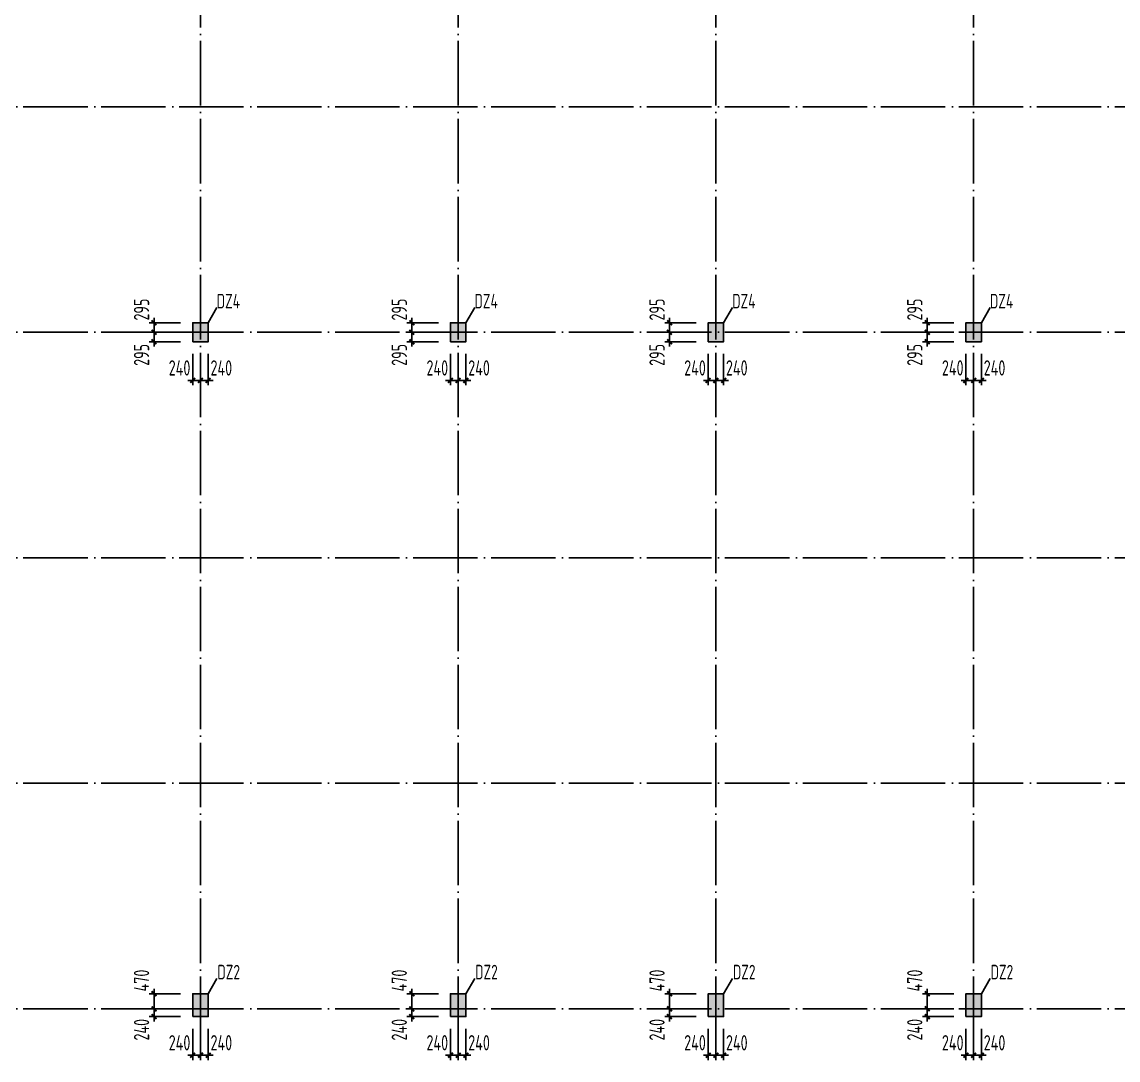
# Model space of a CAD drawing. Extents: x 293620 to 503924, y -252071 to 755100.
# Drawn here: x 400176 to 434200, y 493179 to 525401 of the extents above; entities that cross this region are included whole.
import ezdxf
from ezdxf.enums import TextEntityAlignment as Align

# ---------------------------------------------------------------- set-up
doc = ezdxf.new("R2010")
doc.units = 0
doc.header["$LTSCALE"] = 1000
doc.header["$MEASUREMENT"] = 0
doc.linetypes.add('DOTE', pattern=[2.42, 2, -0.2, 0.02, -0.2])
doc.layers.get('Defpoints').update_dxf_attribs({"color": 250})
for name, color, linetype in [('COLU', 253, 'Continuous'), ('COLU_DIM', 3, 'Continuous'), ('COLU_HATCH', 251, 'Continuous'), ('DOTE', 14, 'DOTE'), ('STAIR', 3, 'Continuous')]:
    doc.layers.add(name, color=color, linetype=linetype)
doc.styles.add('TSSD_Dimension', font='Tssdeng.shx', dxfattribs={"width": 0.7, "bigfont": 'hztxt.shx'})
doc.styles.add('TSSD_REIN', font='tssdeng.shx', dxfattribs={"width": 0.7, "bigfont": 'tssdchn.shx'})
doc.dimstyles.new('TSSD_150_150', dxfattribs={"dimtxt": 475, "dimasz": 150, "dimexe": 150, "dimexo": 375, "dimgap": 150, "dimtad": 1, "dimdec": 0, "dimzin": 0, "dimdsep": 46, "dimtxsty": 'TSSD_Dimension', "dimblk": 'ARCHTICK', "dimcen": 0, "dimdle": 150, "dimclrt": 7, "dimadec": 0, "dimazin": 0, "dimtfac": 1, "dimtdec": 0, "dimtix": 1, "dimtmove": 2, "dimatfit": 3, "dimfxl": 0, "dimtolj": 1, "dimtzin": 0, "dimarcsym": 0})

# ---------------------------------------------------------------- blocks, each defined once
blk = doc.blocks.new('_ArchTick')
at = {"color": 0, "linetype": 'ByBlock', "const_width": 0.4}
blk.add_lwpolyline([(-0.5, -0.5), (0.5, 0.5)], dxfattribs=at)
blk = doc.blocks.new('*D53')
at = {"layer": 'COLU_DIM', "color": 0, "lineweight": -2}
for p, q in [((405717, 494154), (405717, 493179)), ((405957, 494154), (405957, 493179)), ((405717, 493329), (405567, 493329)), ((405957, 493329), (405717, 493329)), ((405957, 493329), (406107, 493329))]:
    blk.add_line(p, q, dxfattribs=at)
at = {"layer": 'Defpoints', "color": 0}
for p in [(405717, 494529), (405957, 494529), (405717, 493329)]:
    blk.add_point(p, dxfattribs=at)
at = {"layer": 'COLU_DIM', "color": 0, "lineweight": -2, "xscale": 150, "yscale": 150, "zscale": 150}
blk.add_blockref('_ArchTick', (405717, 493329), dxfattribs=at)
at = {"layer": 'COLU_DIM', "color": 0, "lineweight": -2, "xscale": 150, "yscale": 150, "zscale": 150, "rotation": 180}
blk.add_blockref('_ArchTick', (405957, 493329), dxfattribs=at)
at = {"layer": 'COLU_DIM', "color": 7, "insert": (406365, 493717), "char_height": 475, "attachment_point": 5, "style": 'TSSD_Dimension'}
blk.add_mtext('\\A1;240', dxfattribs=at)
blk = doc.blocks.new('*D54')
at = {"layer": 'COLU_DIM', "color": 0, "lineweight": -2}
for p, q in [((405477, 494154), (405477, 493179)), ((405717, 494154), (405717, 493179)), ((405477, 493329), (405327, 493329)), ((405717, 493329), (405477, 493329)), ((405717, 493329), (405867, 493329))]:
    blk.add_line(p, q, dxfattribs=at)
at = {"layer": 'Defpoints', "color": 0}
for p in [(405477, 494529), (405717, 494529), (405477, 493329)]:
    blk.add_point(p, dxfattribs=at)
at = {"layer": 'COLU_DIM', "color": 0, "lineweight": -2, "xscale": 150, "yscale": 150, "zscale": 150}
blk.add_blockref('_ArchTick', (405477, 493329), dxfattribs=at)
at = {"layer": 'COLU_DIM', "color": 0, "lineweight": -2, "xscale": 150, "yscale": 150, "zscale": 150, "rotation": 180}
blk.add_blockref('_ArchTick', (405717, 493329), dxfattribs=at)
at = {"layer": 'COLU_DIM', "color": 7, "insert": (405068, 493717), "char_height": 475, "attachment_point": 5, "style": 'TSSD_Dimension'}
blk.add_mtext('\\A1;240', dxfattribs=at)
blk = doc.blocks.new('*D55')
at = {"layer": 'COLU_DIM', "color": 0, "lineweight": -2}
for p, q in [((405102, 494769), (404127, 494769)), ((404277, 494769), (404277, 494919)), ((404277, 494529), (404277, 494769)), ((405102, 494529), (404127, 494529)), ((404277, 494529), (404277, 494379))]:
    blk.add_line(p, q, dxfattribs=at)
at = {"layer": 'Defpoints', "color": 0}
for p in [(404277, 494769), (405477, 494769), (405477, 494529)]:
    blk.add_point(p, dxfattribs=at)
at = {"layer": 'COLU_DIM', "color": 0, "lineweight": -2, "xscale": 150, "yscale": 150, "zscale": 150}
for p, rotation in [((404277, 494769), 270), ((404277, 494529), 90)]:
    blk.add_blockref('_ArchTick', p, dxfattribs=dict(at, rotation=rotation))
at = {"layer": 'COLU_DIM', "color": 7, "insert": (403889, 494121), "char_height": 475, "attachment_point": 5, "rotation": 90, "style": 'TSSD_Dimension'}
blk.add_mtext('\\A1;240', dxfattribs=at)
blk = doc.blocks.new('*D56')
at = {"layer": 'COLU_DIM', "color": 0, "lineweight": -2}
for p, q in [((405102, 495239), (404127, 495239)), ((404277, 494619), (404277, 495389)), ((405102, 494769), (404127, 494769))]:
    blk.add_line(p, q, dxfattribs=at)
at = {"layer": 'Defpoints', "color": 0}
for p in [(404277, 495239), (405477, 495239), (405477, 494769)]:
    blk.add_point(p, dxfattribs=at)
at = {"layer": 'COLU_DIM', "color": 0, "lineweight": -2, "xscale": 150, "yscale": 150, "zscale": 150}
for p, rotation in [((404277, 495239), 90), ((404277, 494769), 270)]:
    blk.add_blockref('_ArchTick', p, dxfattribs=dict(at, rotation=rotation))
at = {"layer": 'COLU_DIM', "color": 7, "insert": (403889, 495648), "char_height": 475, "attachment_point": 5, "rotation": 90, "style": 'TSSD_Dimension'}
blk.add_mtext('\\A1;470', dxfattribs=at)
blk = doc.blocks.new('*D61')
at = {"layer": 'COLU_DIM', "color": 0, "lineweight": -2}
for p, q in [((413717, 494154), (413717, 493179)), ((413957, 494154), (413957, 493179)), ((413717, 493329), (413567, 493329)), ((413957, 493329), (413717, 493329)), ((413957, 493329), (414107, 493329))]:
    blk.add_line(p, q, dxfattribs=at)
at = {"layer": 'Defpoints', "color": 0}
for p in [(413717, 494529), (413957, 494529), (413717, 493329)]:
    blk.add_point(p, dxfattribs=at)
at = {"layer": 'COLU_DIM', "color": 0, "lineweight": -2, "xscale": 150, "yscale": 150, "zscale": 150}
blk.add_blockref('_ArchTick', (413717, 493329), dxfattribs=at)
at = {"layer": 'COLU_DIM', "color": 0, "lineweight": -2, "xscale": 150, "yscale": 150, "zscale": 150, "rotation": 180}
blk.add_blockref('_ArchTick', (413957, 493329), dxfattribs=at)
at = {"layer": 'COLU_DIM', "color": 7, "insert": (414365, 493717), "char_height": 475, "attachment_point": 5, "style": 'TSSD_Dimension'}
blk.add_mtext('\\A1;240', dxfattribs=at)
blk = doc.blocks.new('*D62')
at = {"layer": 'COLU_DIM', "color": 0, "lineweight": -2}
for p, q in [((413477, 494154), (413477, 493179)), ((413717, 494154), (413717, 493179)), ((413477, 493329), (413327, 493329)), ((413717, 493329), (413477, 493329)), ((413717, 493329), (413867, 493329))]:
    blk.add_line(p, q, dxfattribs=at)
at = {"layer": 'Defpoints', "color": 0}
for p in [(413477, 494529), (413717, 494529), (413477, 493329)]:
    blk.add_point(p, dxfattribs=at)
at = {"layer": 'COLU_DIM', "color": 0, "lineweight": -2, "xscale": 150, "yscale": 150, "zscale": 150}
blk.add_blockref('_ArchTick', (413477, 493329), dxfattribs=at)
at = {"layer": 'COLU_DIM', "color": 0, "lineweight": -2, "xscale": 150, "yscale": 150, "zscale": 150, "rotation": 180}
blk.add_blockref('_ArchTick', (413717, 493329), dxfattribs=at)
at = {"layer": 'COLU_DIM', "color": 7, "insert": (413068, 493717), "char_height": 475, "attachment_point": 5, "style": 'TSSD_Dimension'}
blk.add_mtext('\\A1;240', dxfattribs=at)
blk = doc.blocks.new('*D63')
at = {"layer": 'COLU_DIM', "color": 0, "lineweight": -2}
for p, q in [((413102, 494769), (412127, 494769)), ((412277, 494769), (412277, 494919)), ((412277, 494529), (412277, 494769)), ((413102, 494529), (412127, 494529)), ((412277, 494529), (412277, 494379))]:
    blk.add_line(p, q, dxfattribs=at)
at = {"layer": 'Defpoints', "color": 0}
for p in [(412277, 494769), (413477, 494769), (413477, 494529)]:
    blk.add_point(p, dxfattribs=at)
at = {"layer": 'COLU_DIM', "color": 0, "lineweight": -2, "xscale": 150, "yscale": 150, "zscale": 150}
for p, rotation in [((412277, 494769), 270), ((412277, 494529), 90)]:
    blk.add_blockref('_ArchTick', p, dxfattribs=dict(at, rotation=rotation))
at = {"layer": 'COLU_DIM', "color": 7, "insert": (411889, 494121), "char_height": 475, "attachment_point": 5, "rotation": 90, "style": 'TSSD_Dimension'}
blk.add_mtext('\\A1;240', dxfattribs=at)
blk = doc.blocks.new('*D64')
at = {"layer": 'COLU_DIM', "color": 0, "lineweight": -2}
for p, q in [((413102, 495239), (412127, 495239)), ((412277, 494619), (412277, 495389)), ((413102, 494769), (412127, 494769))]:
    blk.add_line(p, q, dxfattribs=at)
at = {"layer": 'Defpoints', "color": 0}
for p in [(412277, 495239), (413477, 495239), (413477, 494769)]:
    blk.add_point(p, dxfattribs=at)
at = {"layer": 'COLU_DIM', "color": 0, "lineweight": -2, "xscale": 150, "yscale": 150, "zscale": 150}
for p, rotation in [((412277, 495239), 90), ((412277, 494769), 270)]:
    blk.add_blockref('_ArchTick', p, dxfattribs=dict(at, rotation=rotation))
at = {"layer": 'COLU_DIM', "color": 7, "insert": (411889, 495648), "char_height": 475, "attachment_point": 5, "rotation": 90, "style": 'TSSD_Dimension'}
blk.add_mtext('\\A1;470', dxfattribs=at)
blk = doc.blocks.new('*D69')
at = {"layer": 'COLU_DIM', "color": 0, "lineweight": -2}
for p, q in [((421717, 494154), (421717, 493179)), ((421957, 494154), (421957, 493179)), ((421717, 493329), (421567, 493329)), ((421957, 493329), (421717, 493329)), ((421957, 493329), (422107, 493329))]:
    blk.add_line(p, q, dxfattribs=at)
at = {"layer": 'Defpoints', "color": 0}
for p in [(421717, 494529), (421957, 494529), (421717, 493329)]:
    blk.add_point(p, dxfattribs=at)
at = {"layer": 'COLU_DIM', "color": 0, "lineweight": -2, "xscale": 150, "yscale": 150, "zscale": 150}
blk.add_blockref('_ArchTick', (421717, 493329), dxfattribs=at)
at = {"layer": 'COLU_DIM', "color": 0, "lineweight": -2, "xscale": 150, "yscale": 150, "zscale": 150, "rotation": 180}
blk.add_blockref('_ArchTick', (421957, 493329), dxfattribs=at)
at = {"layer": 'COLU_DIM', "color": 7, "insert": (422365, 493717), "char_height": 475, "attachment_point": 5, "style": 'TSSD_Dimension'}
blk.add_mtext('\\A1;240', dxfattribs=at)
blk = doc.blocks.new('*D70')
at = {"layer": 'COLU_DIM', "color": 0, "lineweight": -2}
for p, q in [((421477, 494154), (421477, 493179)), ((421717, 494154), (421717, 493179)), ((421477, 493329), (421327, 493329)), ((421717, 493329), (421477, 493329)), ((421717, 493329), (421867, 493329))]:
    blk.add_line(p, q, dxfattribs=at)
at = {"layer": 'Defpoints', "color": 0}
for p in [(421477, 494529), (421717, 494529), (421477, 493329)]:
    blk.add_point(p, dxfattribs=at)
at = {"layer": 'COLU_DIM', "color": 0, "lineweight": -2, "xscale": 150, "yscale": 150, "zscale": 150}
blk.add_blockref('_ArchTick', (421477, 493329), dxfattribs=at)
at = {"layer": 'COLU_DIM', "color": 0, "lineweight": -2, "xscale": 150, "yscale": 150, "zscale": 150, "rotation": 180}
blk.add_blockref('_ArchTick', (421717, 493329), dxfattribs=at)
at = {"layer": 'COLU_DIM', "color": 7, "insert": (421068, 493717), "char_height": 475, "attachment_point": 5, "style": 'TSSD_Dimension'}
blk.add_mtext('\\A1;240', dxfattribs=at)
blk = doc.blocks.new('*D71')
at = {"layer": 'COLU_DIM', "color": 0, "lineweight": -2}
for p, q in [((421102, 494769), (420127, 494769)), ((420277, 494769), (420277, 494919)), ((420277, 494529), (420277, 494769)), ((421102, 494529), (420127, 494529)), ((420277, 494529), (420277, 494379))]:
    blk.add_line(p, q, dxfattribs=at)
at = {"layer": 'Defpoints', "color": 0}
for p in [(420277, 494769), (421477, 494769), (421477, 494529)]:
    blk.add_point(p, dxfattribs=at)
at = {"layer": 'COLU_DIM', "color": 0, "lineweight": -2, "xscale": 150, "yscale": 150, "zscale": 150}
for p, rotation in [((420277, 494769), 270), ((420277, 494529), 90)]:
    blk.add_blockref('_ArchTick', p, dxfattribs=dict(at, rotation=rotation))
at = {"layer": 'COLU_DIM', "color": 7, "insert": (419889, 494121), "char_height": 475, "attachment_point": 5, "rotation": 90, "style": 'TSSD_Dimension'}
blk.add_mtext('\\A1;240', dxfattribs=at)
blk = doc.blocks.new('*D72')
at = {"layer": 'COLU_DIM', "color": 0, "lineweight": -2}
for p, q in [((421102, 495239), (420127, 495239)), ((420277, 494619), (420277, 495389)), ((421102, 494769), (420127, 494769))]:
    blk.add_line(p, q, dxfattribs=at)
at = {"layer": 'Defpoints', "color": 0}
for p in [(420277, 495239), (421477, 495239), (421477, 494769)]:
    blk.add_point(p, dxfattribs=at)
at = {"layer": 'COLU_DIM', "color": 0, "lineweight": -2, "xscale": 150, "yscale": 150, "zscale": 150}
for p, rotation in [((420277, 495239), 90), ((420277, 494769), 270)]:
    blk.add_blockref('_ArchTick', p, dxfattribs=dict(at, rotation=rotation))
at = {"layer": 'COLU_DIM', "color": 7, "insert": (419889, 495648), "char_height": 475, "attachment_point": 5, "rotation": 90, "style": 'TSSD_Dimension'}
blk.add_mtext('\\A1;470', dxfattribs=at)
blk = doc.blocks.new('*D77')
at = {"layer": 'COLU_DIM', "color": 0, "lineweight": -2}
for p, q in [((429717, 494154), (429717, 493179)), ((429957, 494154), (429957, 493179)), ((429717, 493329), (429567, 493329)), ((429957, 493329), (429717, 493329)), ((429957, 493329), (430107, 493329))]:
    blk.add_line(p, q, dxfattribs=at)
at = {"layer": 'Defpoints', "color": 0}
for p in [(429717, 494529), (429957, 494529), (429717, 493329)]:
    blk.add_point(p, dxfattribs=at)
at = {"layer": 'COLU_DIM', "color": 0, "lineweight": -2, "xscale": 150, "yscale": 150, "zscale": 150}
blk.add_blockref('_ArchTick', (429717, 493329), dxfattribs=at)
at = {"layer": 'COLU_DIM', "color": 0, "lineweight": -2, "xscale": 150, "yscale": 150, "zscale": 150, "rotation": 180}
blk.add_blockref('_ArchTick', (429957, 493329), dxfattribs=at)
at = {"layer": 'COLU_DIM', "color": 7, "insert": (430365, 493717), "char_height": 475, "attachment_point": 5, "style": 'TSSD_Dimension'}
blk.add_mtext('\\A1;240', dxfattribs=at)
blk = doc.blocks.new('*D78')
at = {"layer": 'COLU_DIM', "color": 0, "lineweight": -2}
for p, q in [((429477, 494154), (429477, 493179)), ((429717, 494154), (429717, 493179)), ((429477, 493329), (429327, 493329)), ((429717, 493329), (429477, 493329)), ((429717, 493329), (429867, 493329))]:
    blk.add_line(p, q, dxfattribs=at)
at = {"layer": 'Defpoints', "color": 0}
for p in [(429477, 494529), (429717, 494529), (429477, 493329)]:
    blk.add_point(p, dxfattribs=at)
at = {"layer": 'COLU_DIM', "color": 0, "lineweight": -2, "xscale": 150, "yscale": 150, "zscale": 150}
blk.add_blockref('_ArchTick', (429477, 493329), dxfattribs=at)
at = {"layer": 'COLU_DIM', "color": 0, "lineweight": -2, "xscale": 150, "yscale": 150, "zscale": 150, "rotation": 180}
blk.add_blockref('_ArchTick', (429717, 493329), dxfattribs=at)
at = {"layer": 'COLU_DIM', "color": 7, "insert": (429068, 493717), "char_height": 475, "attachment_point": 5, "style": 'TSSD_Dimension'}
blk.add_mtext('\\A1;240', dxfattribs=at)
blk = doc.blocks.new('*D79')
at = {"layer": 'COLU_DIM', "color": 0, "lineweight": -2}
for p, q in [((429102, 494769), (428127, 494769)), ((428277, 494769), (428277, 494919)), ((428277, 494529), (428277, 494769)), ((429102, 494529), (428127, 494529)), ((428277, 494529), (428277, 494379))]:
    blk.add_line(p, q, dxfattribs=at)
at = {"layer": 'Defpoints', "color": 0}
for p in [(428277, 494769), (429477, 494769), (429477, 494529)]:
    blk.add_point(p, dxfattribs=at)
at = {"layer": 'COLU_DIM', "color": 0, "lineweight": -2, "xscale": 150, "yscale": 150, "zscale": 150}
for p, rotation in [((428277, 494769), 270), ((428277, 494529), 90)]:
    blk.add_blockref('_ArchTick', p, dxfattribs=dict(at, rotation=rotation))
at = {"layer": 'COLU_DIM', "color": 7, "insert": (427889, 494121), "char_height": 475, "attachment_point": 5, "rotation": 90, "style": 'TSSD_Dimension'}
blk.add_mtext('\\A1;240', dxfattribs=at)
blk = doc.blocks.new('*D80')
at = {"layer": 'COLU_DIM', "color": 0, "lineweight": -2}
for p, q in [((429102, 495239), (428127, 495239)), ((428277, 494619), (428277, 495389)), ((429102, 494769), (428127, 494769))]:
    blk.add_line(p, q, dxfattribs=at)
at = {"layer": 'Defpoints', "color": 0}
for p in [(428277, 495239), (429477, 495239), (429477, 494769)]:
    blk.add_point(p, dxfattribs=at)
at = {"layer": 'COLU_DIM', "color": 0, "lineweight": -2, "xscale": 150, "yscale": 150, "zscale": 150}
for p, rotation in [((428277, 495239), 90), ((428277, 494769), 270)]:
    blk.add_blockref('_ArchTick', p, dxfattribs=dict(at, rotation=rotation))
at = {"layer": 'COLU_DIM', "color": 7, "insert": (427889, 495648), "char_height": 475, "attachment_point": 5, "rotation": 90, "style": 'TSSD_Dimension'}
blk.add_mtext('\\A1;470', dxfattribs=at)
blk = doc.blocks.new('*D121')
at = {"layer": 'COLU_DIM', "color": 0, "lineweight": -2}
for p, q in [((405717, 515099), (405717, 514124)), ((405957, 515099), (405957, 514124)), ((405717, 514274), (405567, 514274)), ((405957, 514274), (405717, 514274)), ((405957, 514274), (406107, 514274))]:
    blk.add_line(p, q, dxfattribs=at)
at = {"layer": 'Defpoints', "color": 0}
for p in [(405717, 515474), (405957, 515474), (405717, 514274)]:
    blk.add_point(p, dxfattribs=at)
at = {"layer": 'COLU_DIM', "color": 0, "lineweight": -2, "xscale": 150, "yscale": 150, "zscale": 150}
blk.add_blockref('_ArchTick', (405717, 514274), dxfattribs=at)
at = {"layer": 'COLU_DIM', "color": 0, "lineweight": -2, "xscale": 150, "yscale": 150, "zscale": 150, "rotation": 180}
blk.add_blockref('_ArchTick', (405957, 514274), dxfattribs=at)
at = {"layer": 'COLU_DIM', "color": 7, "insert": (406365, 514662), "char_height": 475, "attachment_point": 5, "style": 'TSSD_Dimension'}
blk.add_mtext('\\A1;240', dxfattribs=at)
blk = doc.blocks.new('*D122')
at = {"layer": 'COLU_DIM', "color": 0, "lineweight": -2}
for p, q in [((405477, 515099), (405477, 514124)), ((405717, 515099), (405717, 514124)), ((405477, 514274), (405327, 514274)), ((405717, 514274), (405477, 514274)), ((405717, 514274), (405867, 514274))]:
    blk.add_line(p, q, dxfattribs=at)
at = {"layer": 'Defpoints', "color": 0}
for p in [(405477, 515474), (405717, 515474), (405477, 514274)]:
    blk.add_point(p, dxfattribs=at)
at = {"layer": 'COLU_DIM', "color": 0, "lineweight": -2, "xscale": 150, "yscale": 150, "zscale": 150}
blk.add_blockref('_ArchTick', (405477, 514274), dxfattribs=at)
at = {"layer": 'COLU_DIM', "color": 0, "lineweight": -2, "xscale": 150, "yscale": 150, "zscale": 150, "rotation": 180}
blk.add_blockref('_ArchTick', (405717, 514274), dxfattribs=at)
at = {"layer": 'COLU_DIM', "color": 7, "insert": (405068, 514662), "char_height": 475, "attachment_point": 5, "style": 'TSSD_Dimension'}
blk.add_mtext('\\A1;240', dxfattribs=at)
blk = doc.blocks.new('*D123')
at = {"layer": 'COLU_DIM', "color": 0, "lineweight": -2}
for p, q in [((404277, 515769), (404277, 515919)), ((405102, 515769), (404127, 515769)), ((405102, 515474), (404127, 515474)), ((404277, 515474), (404277, 515769)), ((404277, 515474), (404277, 515324))]:
    blk.add_line(p, q, dxfattribs=at)
at = {"layer": 'Defpoints', "color": 0}
for p in [(404277, 515769), (405477, 515769), (405477, 515474)]:
    blk.add_point(p, dxfattribs=at)
at = {"layer": 'COLU_DIM', "color": 0, "lineweight": -2, "xscale": 150, "yscale": 150, "zscale": 150}
for p, rotation in [((404277, 515769), 270), ((404277, 515474), 90)]:
    blk.add_blockref('_ArchTick', p, dxfattribs=dict(at, rotation=rotation))
at = {"layer": 'COLU_DIM', "color": 7, "insert": (403889, 515066), "char_height": 475, "attachment_point": 5, "rotation": 90, "style": 'TSSD_Dimension'}
blk.add_mtext('\\A1;295', dxfattribs=at)
blk = doc.blocks.new('*D124')
at = {"layer": 'COLU_DIM', "color": 0, "lineweight": -2}
for p, q in [((404277, 516064), (404277, 516214)), ((405102, 516064), (404127, 516064)), ((404277, 515769), (404277, 516064)), ((405102, 515769), (404127, 515769)), ((404277, 515769), (404277, 515619))]:
    blk.add_line(p, q, dxfattribs=at)
at = {"layer": 'Defpoints', "color": 0}
for p in [(404277, 516064), (405477, 516064), (405477, 515769)]:
    blk.add_point(p, dxfattribs=at)
at = {"layer": 'COLU_DIM', "color": 0, "lineweight": -2, "xscale": 150, "yscale": 150, "zscale": 150}
for p, rotation in [((404277, 516064), 270), ((404277, 515769), 90)]:
    blk.add_blockref('_ArchTick', p, dxfattribs=dict(at, rotation=rotation))
at = {"layer": 'COLU_DIM', "color": 7, "insert": (403889, 516473), "char_height": 475, "attachment_point": 5, "rotation": 90, "style": 'TSSD_Dimension'}
blk.add_mtext('\\A1;295', dxfattribs=at)
blk = doc.blocks.new('*D125')
at = {"layer": 'COLU_DIM', "color": 0, "lineweight": -2}
for p, q in [((413717, 515099), (413717, 514124)), ((413957, 515099), (413957, 514124)), ((413717, 514274), (413567, 514274)), ((413957, 514274), (413717, 514274)), ((413957, 514274), (414107, 514274))]:
    blk.add_line(p, q, dxfattribs=at)
at = {"layer": 'Defpoints', "color": 0}
for p in [(413717, 515474), (413957, 515474), (413717, 514274)]:
    blk.add_point(p, dxfattribs=at)
at = {"layer": 'COLU_DIM', "color": 0, "lineweight": -2, "xscale": 150, "yscale": 150, "zscale": 150}
blk.add_blockref('_ArchTick', (413717, 514274), dxfattribs=at)
at = {"layer": 'COLU_DIM', "color": 0, "lineweight": -2, "xscale": 150, "yscale": 150, "zscale": 150, "rotation": 180}
blk.add_blockref('_ArchTick', (413957, 514274), dxfattribs=at)
at = {"layer": 'COLU_DIM', "color": 7, "insert": (414365, 514662), "char_height": 475, "attachment_point": 5, "style": 'TSSD_Dimension'}
blk.add_mtext('\\A1;240', dxfattribs=at)
blk = doc.blocks.new('*D126')
at = {"layer": 'COLU_DIM', "color": 0, "lineweight": -2}
for p, q in [((413477, 515099), (413477, 514124)), ((413717, 515099), (413717, 514124)), ((413477, 514274), (413327, 514274)), ((413717, 514274), (413477, 514274)), ((413717, 514274), (413867, 514274))]:
    blk.add_line(p, q, dxfattribs=at)
at = {"layer": 'Defpoints', "color": 0}
for p in [(413477, 515474), (413717, 515474), (413477, 514274)]:
    blk.add_point(p, dxfattribs=at)
at = {"layer": 'COLU_DIM', "color": 0, "lineweight": -2, "xscale": 150, "yscale": 150, "zscale": 150}
blk.add_blockref('_ArchTick', (413477, 514274), dxfattribs=at)
at = {"layer": 'COLU_DIM', "color": 0, "lineweight": -2, "xscale": 150, "yscale": 150, "zscale": 150, "rotation": 180}
blk.add_blockref('_ArchTick', (413717, 514274), dxfattribs=at)
at = {"layer": 'COLU_DIM', "color": 7, "insert": (413068, 514662), "char_height": 475, "attachment_point": 5, "style": 'TSSD_Dimension'}
blk.add_mtext('\\A1;240', dxfattribs=at)
blk = doc.blocks.new('*D127')
at = {"layer": 'COLU_DIM', "color": 0, "lineweight": -2}
for p, q in [((412277, 515769), (412277, 515919)), ((413102, 515769), (412127, 515769)), ((413102, 515474), (412127, 515474)), ((412277, 515474), (412277, 515769)), ((412277, 515474), (412277, 515324))]:
    blk.add_line(p, q, dxfattribs=at)
at = {"layer": 'Defpoints', "color": 0}
for p in [(412277, 515769), (413477, 515769), (413477, 515474)]:
    blk.add_point(p, dxfattribs=at)
at = {"layer": 'COLU_DIM', "color": 0, "lineweight": -2, "xscale": 150, "yscale": 150, "zscale": 150}
for p, rotation in [((412277, 515769), 270), ((412277, 515474), 90)]:
    blk.add_blockref('_ArchTick', p, dxfattribs=dict(at, rotation=rotation))
at = {"layer": 'COLU_DIM', "color": 7, "insert": (411889, 515066), "char_height": 475, "attachment_point": 5, "rotation": 90, "style": 'TSSD_Dimension'}
blk.add_mtext('\\A1;295', dxfattribs=at)
blk = doc.blocks.new('*D128')
at = {"layer": 'COLU_DIM', "color": 0, "lineweight": -2}
for p, q in [((412277, 516064), (412277, 516214)), ((413102, 516064), (412127, 516064)), ((412277, 515769), (412277, 516064)), ((413102, 515769), (412127, 515769)), ((412277, 515769), (412277, 515619))]:
    blk.add_line(p, q, dxfattribs=at)
at = {"layer": 'Defpoints', "color": 0}
for p in [(412277, 516064), (413477, 516064), (413477, 515769)]:
    blk.add_point(p, dxfattribs=at)
at = {"layer": 'COLU_DIM', "color": 0, "lineweight": -2, "xscale": 150, "yscale": 150, "zscale": 150}
for p, rotation in [((412277, 516064), 270), ((412277, 515769), 90)]:
    blk.add_blockref('_ArchTick', p, dxfattribs=dict(at, rotation=rotation))
at = {"layer": 'COLU_DIM', "color": 7, "insert": (411889, 516473), "char_height": 475, "attachment_point": 5, "rotation": 90, "style": 'TSSD_Dimension'}
blk.add_mtext('\\A1;295', dxfattribs=at)
blk = doc.blocks.new('*D129')
at = {"layer": 'COLU_DIM', "color": 0, "lineweight": -2}
for p, q in [((421717, 515099), (421717, 514124)), ((421957, 515099), (421957, 514124)), ((421717, 514274), (421567, 514274)), ((421957, 514274), (421717, 514274)), ((421957, 514274), (422107, 514274))]:
    blk.add_line(p, q, dxfattribs=at)
at = {"layer": 'Defpoints', "color": 0}
for p in [(421717, 515474), (421957, 515474), (421717, 514274)]:
    blk.add_point(p, dxfattribs=at)
at = {"layer": 'COLU_DIM', "color": 0, "lineweight": -2, "xscale": 150, "yscale": 150, "zscale": 150}
blk.add_blockref('_ArchTick', (421717, 514274), dxfattribs=at)
at = {"layer": 'COLU_DIM', "color": 0, "lineweight": -2, "xscale": 150, "yscale": 150, "zscale": 150, "rotation": 180}
blk.add_blockref('_ArchTick', (421957, 514274), dxfattribs=at)
at = {"layer": 'COLU_DIM', "color": 7, "insert": (422365, 514662), "char_height": 475, "attachment_point": 5, "style": 'TSSD_Dimension'}
blk.add_mtext('\\A1;240', dxfattribs=at)
blk = doc.blocks.new('*D130')
at = {"layer": 'COLU_DIM', "color": 0, "lineweight": -2}
for p, q in [((421477, 515099), (421477, 514124)), ((421717, 515099), (421717, 514124)), ((421477, 514274), (421327, 514274)), ((421717, 514274), (421477, 514274)), ((421717, 514274), (421867, 514274))]:
    blk.add_line(p, q, dxfattribs=at)
at = {"layer": 'Defpoints', "color": 0}
for p in [(421477, 515474), (421717, 515474), (421477, 514274)]:
    blk.add_point(p, dxfattribs=at)
at = {"layer": 'COLU_DIM', "color": 0, "lineweight": -2, "xscale": 150, "yscale": 150, "zscale": 150}
blk.add_blockref('_ArchTick', (421477, 514274), dxfattribs=at)
at = {"layer": 'COLU_DIM', "color": 0, "lineweight": -2, "xscale": 150, "yscale": 150, "zscale": 150, "rotation": 180}
blk.add_blockref('_ArchTick', (421717, 514274), dxfattribs=at)
at = {"layer": 'COLU_DIM', "color": 7, "insert": (421068, 514662), "char_height": 475, "attachment_point": 5, "style": 'TSSD_Dimension'}
blk.add_mtext('\\A1;240', dxfattribs=at)
blk = doc.blocks.new('*D131')
at = {"layer": 'COLU_DIM', "color": 0, "lineweight": -2}
for p, q in [((420277, 515769), (420277, 515919)), ((421102, 515769), (420127, 515769)), ((421102, 515474), (420127, 515474)), ((420277, 515474), (420277, 515769)), ((420277, 515474), (420277, 515324))]:
    blk.add_line(p, q, dxfattribs=at)
at = {"layer": 'Defpoints', "color": 0}
for p in [(420277, 515769), (421477, 515769), (421477, 515474)]:
    blk.add_point(p, dxfattribs=at)
at = {"layer": 'COLU_DIM', "color": 0, "lineweight": -2, "xscale": 150, "yscale": 150, "zscale": 150}
for p, rotation in [((420277, 515769), 270), ((420277, 515474), 90)]:
    blk.add_blockref('_ArchTick', p, dxfattribs=dict(at, rotation=rotation))
at = {"layer": 'COLU_DIM', "color": 7, "insert": (419889, 515066), "char_height": 475, "attachment_point": 5, "rotation": 90, "style": 'TSSD_Dimension'}
blk.add_mtext('\\A1;295', dxfattribs=at)
blk = doc.blocks.new('*D132')
at = {"layer": 'COLU_DIM', "color": 0, "lineweight": -2}
for p, q in [((420277, 516064), (420277, 516214)), ((421102, 516064), (420127, 516064)), ((420277, 515769), (420277, 516064)), ((421102, 515769), (420127, 515769)), ((420277, 515769), (420277, 515619))]:
    blk.add_line(p, q, dxfattribs=at)
at = {"layer": 'Defpoints', "color": 0}
for p in [(420277, 516064), (421477, 516064), (421477, 515769)]:
    blk.add_point(p, dxfattribs=at)
at = {"layer": 'COLU_DIM', "color": 0, "lineweight": -2, "xscale": 150, "yscale": 150, "zscale": 150}
for p, rotation in [((420277, 516064), 270), ((420277, 515769), 90)]:
    blk.add_blockref('_ArchTick', p, dxfattribs=dict(at, rotation=rotation))
at = {"layer": 'COLU_DIM', "color": 7, "insert": (419889, 516473), "char_height": 475, "attachment_point": 5, "rotation": 90, "style": 'TSSD_Dimension'}
blk.add_mtext('\\A1;295', dxfattribs=at)
blk = doc.blocks.new('*D133')
at = {"layer": 'COLU_DIM', "color": 0, "lineweight": -2}
for p, q in [((429717, 515099), (429717, 514124)), ((429957, 515099), (429957, 514124)), ((429717, 514274), (429567, 514274)), ((429957, 514274), (429717, 514274)), ((429957, 514274), (430107, 514274))]:
    blk.add_line(p, q, dxfattribs=at)
at = {"layer": 'Defpoints', "color": 0}
for p in [(429717, 515474), (429957, 515474), (429717, 514274)]:
    blk.add_point(p, dxfattribs=at)
at = {"layer": 'COLU_DIM', "color": 0, "lineweight": -2, "xscale": 150, "yscale": 150, "zscale": 150}
blk.add_blockref('_ArchTick', (429717, 514274), dxfattribs=at)
at = {"layer": 'COLU_DIM', "color": 0, "lineweight": -2, "xscale": 150, "yscale": 150, "zscale": 150, "rotation": 180}
blk.add_blockref('_ArchTick', (429957, 514274), dxfattribs=at)
at = {"layer": 'COLU_DIM', "color": 7, "insert": (430365, 514662), "char_height": 475, "attachment_point": 5, "style": 'TSSD_Dimension'}
blk.add_mtext('\\A1;240', dxfattribs=at)
blk = doc.blocks.new('*D134')
at = {"layer": 'COLU_DIM', "color": 0, "lineweight": -2}
for p, q in [((429477, 515099), (429477, 514124)), ((429717, 515099), (429717, 514124)), ((429477, 514274), (429327, 514274)), ((429717, 514274), (429477, 514274)), ((429717, 514274), (429867, 514274))]:
    blk.add_line(p, q, dxfattribs=at)
at = {"layer": 'Defpoints', "color": 0}
for p in [(429477, 515474), (429717, 515474), (429477, 514274)]:
    blk.add_point(p, dxfattribs=at)
at = {"layer": 'COLU_DIM', "color": 0, "lineweight": -2, "xscale": 150, "yscale": 150, "zscale": 150}
blk.add_blockref('_ArchTick', (429477, 514274), dxfattribs=at)
at = {"layer": 'COLU_DIM', "color": 0, "lineweight": -2, "xscale": 150, "yscale": 150, "zscale": 150, "rotation": 180}
blk.add_blockref('_ArchTick', (429717, 514274), dxfattribs=at)
at = {"layer": 'COLU_DIM', "color": 7, "insert": (429068, 514662), "char_height": 475, "attachment_point": 5, "style": 'TSSD_Dimension'}
blk.add_mtext('\\A1;240', dxfattribs=at)
blk = doc.blocks.new('*D135')
at = {"layer": 'COLU_DIM', "color": 0, "lineweight": -2}
for p, q in [((428277, 515769), (428277, 515919)), ((429102, 515769), (428127, 515769)), ((429102, 515474), (428127, 515474)), ((428277, 515474), (428277, 515769)), ((428277, 515474), (428277, 515324))]:
    blk.add_line(p, q, dxfattribs=at)
at = {"layer": 'Defpoints', "color": 0}
for p in [(428277, 515769), (429477, 515769), (429477, 515474)]:
    blk.add_point(p, dxfattribs=at)
at = {"layer": 'COLU_DIM', "color": 0, "lineweight": -2, "xscale": 150, "yscale": 150, "zscale": 150}
for p, rotation in [((428277, 515769), 270), ((428277, 515474), 90)]:
    blk.add_blockref('_ArchTick', p, dxfattribs=dict(at, rotation=rotation))
at = {"layer": 'COLU_DIM', "color": 7, "insert": (427889, 515066), "char_height": 475, "attachment_point": 5, "rotation": 90, "style": 'TSSD_Dimension'}
blk.add_mtext('\\A1;295', dxfattribs=at)
blk = doc.blocks.new('*D136')
at = {"layer": 'COLU_DIM', "color": 0, "lineweight": -2}
for p, q in [((428277, 516064), (428277, 516214)), ((429102, 516064), (428127, 516064)), ((428277, 515769), (428277, 516064)), ((429102, 515769), (428127, 515769)), ((428277, 515769), (428277, 515619))]:
    blk.add_line(p, q, dxfattribs=at)
at = {"layer": 'Defpoints', "color": 0}
for p in [(428277, 516064), (429477, 516064), (429477, 515769)]:
    blk.add_point(p, dxfattribs=at)
at = {"layer": 'COLU_DIM', "color": 0, "lineweight": -2, "xscale": 150, "yscale": 150, "zscale": 150}
for p, rotation in [((428277, 516064), 270), ((428277, 515769), 90)]:
    blk.add_blockref('_ArchTick', p, dxfattribs=dict(at, rotation=rotation))
at = {"layer": 'COLU_DIM', "color": 7, "insert": (427889, 516473), "char_height": 475, "attachment_point": 5, "rotation": 90, "style": 'TSSD_Dimension'}
blk.add_mtext('\\A1;295', dxfattribs=at)

msp = doc.modelspace()

# ---------------------------------------------------------------- hatches: boundary and pattern name
at = {"layer": 'COLU_HATCH'}
for points in [[(405476.8, 515474.3), (405476.8, 516064.3), (405956.8, 516064.3), (405956.8, 515474.3)], [(413476.8, 515474.3), (413476.8, 516064.3), (413956.8, 516064.3), (413956.8, 515474.3)], [(421476.8, 515474.3), (421476.8, 516064.3), (421956.8, 516064.3), (421956.8, 515474.3)], [(429476.8, 515474.3), (429476.8, 516064.3), (429956.8, 516064.3), (429956.8, 515474.3)], [(405476.8, 494529.3), (405476.8, 495239.3), (405956.8, 495239.3), (405956.8, 494529.3)], [(413476.8, 494529.3), (413476.8, 495239.3), (413956.8, 495239.3), (413956.8, 494529.3)], [(421476.8, 494529.3), (421476.8, 495239.3), (421956.8, 495239.3), (421956.8, 494529.3)], [(429476.8, 494529.3), (429476.8, 495239.3), (429956.8, 495239.3), (429956.8, 494529.3)]]:
    msp.add_hatch(color=256, dxfattribs=at).paths.add_polyline_path(points)

# ---------------------------------------------------------------- linework, layer by layer
at = {"layer": 'COLU'}
for points in [[(405476.8, 515474.3), (405476.8, 516064.3), (405956.8, 516064.3), (405956.8, 515474.3)], [(413476.8, 515474.3), (413476.8, 516064.3), (413956.8, 516064.3), (413956.8, 515474.3)], [(421476.8, 515474.3), (421476.8, 516064.3), (421956.8, 516064.3), (421956.8, 515474.3)], [(429476.8, 515474.3), (429476.8, 516064.3), (429956.8, 516064.3), (429956.8, 515474.3)], [(405476.8, 494529.3), (405476.8, 495239.3), (405956.8, 495239.3), (405956.8, 494529.3)], [(413476.8, 494529.3), (413476.8, 495239.3), (413956.8, 495239.3), (413956.8, 494529.3)], [(421476.8, 494529.3), (421476.8, 495239.3), (421956.8, 495239.3), (421956.8, 494529.3)], [(429476.8, 494529.3), (429476.8, 495239.3), (429956.8, 495239.3), (429956.8, 494529.3)]]:
    msp.add_lwpolyline(points, close=True, dxfattribs=at)
at = {"layer": 'DOTE'}
for p, q in [((405716.8, 493769.3), (405716.8, 537769.3)), ((413716.8, 493769.3), (413716.8, 537769.3)), ((421716.8, 493769.3), (421716.8, 537769.3)), ((429716.8, 493769.3), (429716.8, 537769.3)), ((462716.8, 522769.3), (388716.8, 522769.3)), ((462716.8, 515769.3), (388716.8, 515769.3)), ((462716.8, 508769.3), (388716.8, 508769.3)), ((462716.8, 501769.3), (388716.8, 501769.3)), ((462716.8, 494769.3), (388716.8, 494769.3))]:
    msp.add_line(p, q, dxfattribs=at)
at = {"layer": 'STAIR'}
for p, q in [((405956.8, 516064.3), (406229.9, 516540.2)), ((413956.8, 516064.3), (414229.9, 516540.2)), ((421956.8, 516064.3), (422229.9, 516540.2)), ((429956.8, 516064.3), (430229.9, 516540.2)), ((405956.8, 495239.3), (406229.9, 495715.2)), ((413956.8, 495239.3), (414229.9, 495715.2)), ((421956.8, 495239.3), (422229.9, 495715.2)), ((429956.8, 495239.3), (430229.9, 495715.2))]:
    msp.add_line(p, q, dxfattribs=at)

# ---------------------------------------------------------------- texts
at = {"layer": 'STAIR', "style": 'TSSD_REIN', "width": 0.7}
for s, p in [('DZ4', (406945.6, 516511)), ('DZ4', (414945.6, 516511)), ('DZ4', (422945.6, 516511)), ('DZ4', (430945.6, 516511)), ('DZ2', (406945.6, 495686)), ('DZ2', (414945.6, 495686)), ('DZ2', (422945.6, 495686)), ('DZ2', (430945.6, 495686))]:
    msp.add_text(s, height=450, dxfattribs=at).set_placement(p, align=Align.RIGHT)

# ---------------------------------------------------------------- dimensions: what is measured, and where the dimension line sits
at = {"layer": 'COLU_DIM'}
for base, p1, p2, angle, picture, middle in [((404276.8, 516064.3), (405476.8, 515769.3), (405476.8, 516064.3), 90, '*D124', (403889.3, 516472.9)), ((412276.8, 516064.3), (413476.8, 515769.3), (413476.8, 516064.3), 90, '*D128', (411889.3, 516472.9)), ((420276.8, 516064.3), (421476.8, 515769.3), (421476.8, 516064.3), 90, '*D132', (419889.3, 516472.9)), ((428276.8, 516064.3), (429476.8, 515769.3), (429476.8, 516064.3), 90, '*D136', (427889.3, 516472.9)), ((404276.8, 515769.3), (405476.8, 515474.3), (405476.8, 515769.3), 90, '*D123', (403889.3, 515065.7)), ((412276.8, 515769.3), (413476.8, 515474.3), (413476.8, 515769.3), 90, '*D127', (411889.3, 515065.7)), ((420276.8, 515769.3), (421476.8, 515474.3), (421476.8, 515769.3), 90, '*D131', (419889.3, 515065.7)), ((428276.8, 515769.3), (429476.8, 515474.3), (429476.8, 515769.3), 90, '*D135', (427889.3, 515065.7)), ((405476.8, 514274.3), (405716.8, 515474.3), (405476.8, 515474.3), 180, '*D122', (405068.2, 514661.8)), ((405716.8, 514274.3), (405956.8, 515474.3), (405716.8, 515474.3), 180, '*D121', (406365.5, 514661.8)), ((413476.8, 514274.3), (413716.8, 515474.3), (413476.8, 515474.3), 180, '*D126', (413068.2, 514661.8)), ((413716.8, 514274.3), (413956.8, 515474.3), (413716.8, 515474.3), 180, '*D125', (414365.5, 514661.8)), ((421476.8, 514274.3), (421716.8, 515474.3), (421476.8, 515474.3), 180, '*D130', (421068.2, 514661.8)), ((421716.8, 514274.3), (421956.8, 515474.3), (421716.8, 515474.3), 180, '*D129', (422365.5, 514661.8)), ((429476.8, 514274.3), (429716.8, 515474.3), (429476.8, 515474.3), 180, '*D134', (429068.2, 514661.8)), ((429716.8, 514274.3), (429956.8, 515474.3), (429716.8, 515474.3), 180, '*D133', (430365.5, 514661.8)), ((404276.8, 495239.3), (405476.8, 494769.3), (405476.8, 495239.3), 90, '*D56', (403889.3, 495647.9)), ((412276.8, 495239.3), (413476.8, 494769.3), (413476.8, 495239.3), 90, '*D64', (411889.3, 495647.9)), ((420276.8, 495239.3), (421476.8, 494769.3), (421476.8, 495239.3), 90, '*D72', (419889.3, 495647.9)), ((428276.8, 495239.3), (429476.8, 494769.3), (429476.8, 495239.3), 90, '*D80', (427889.3, 495647.9)), ((404276.8, 494769.3), (405476.8, 494529.3), (405476.8, 494769.3), 90, '*D55', (403889.3, 494120.7)), ((412276.8, 494769.3), (413476.8, 494529.3), (413476.8, 494769.3), 90, '*D63', (411889.3, 494120.7)), ((420276.8, 494769.3), (421476.8, 494529.3), (421476.8, 494769.3), 90, '*D71', (419889.3, 494120.7)), ((428276.8, 494769.3), (429476.8, 494529.3), (429476.8, 494769.3), 90, '*D79', (427889.3, 494120.7)), ((405476.8, 493329.3), (405716.8, 494529.3), (405476.8, 494529.3), 180, '*D54', (405068.2, 493716.8)), ((405716.8, 493329.3), (405956.8, 494529.3), (405716.8, 494529.3), 180, '*D53', (406365.5, 493716.8)), ((413476.8, 493329.3), (413716.8, 494529.3), (413476.8, 494529.3), 180, '*D62', (413068.2, 493716.8)), ((413716.8, 493329.3), (413956.8, 494529.3), (413716.8, 494529.3), 180, '*D61', (414365.5, 493716.8)), ((421476.8, 493329.3), (421716.8, 494529.3), (421476.8, 494529.3), 180, '*D70', (421068.2, 493716.8)), ((421716.8, 493329.3), (421956.8, 494529.3), (421716.8, 494529.3), 180, '*D69', (422365.5, 493716.8)), ((429476.8, 493329.3), (429716.8, 494529.3), (429476.8, 494529.3), 180, '*D78', (429068.2, 493716.8)), ((429716.8, 493329.3), (429956.8, 494529.3), (429716.8, 494529.3), 180, '*D77', (430365.5, 493716.8))]:
    dim = msp.add_linear_dim(base=base, p1=p1, p2=p2, angle=angle, dimstyle='TSSD_150_150', dxfattribs=at)
    dim.commit()
    dim.dimension.update_dxf_attribs({"geometry": picture, "text_midpoint": middle, "dimtype": 160})

doc.saveas('drawing.dxf')
